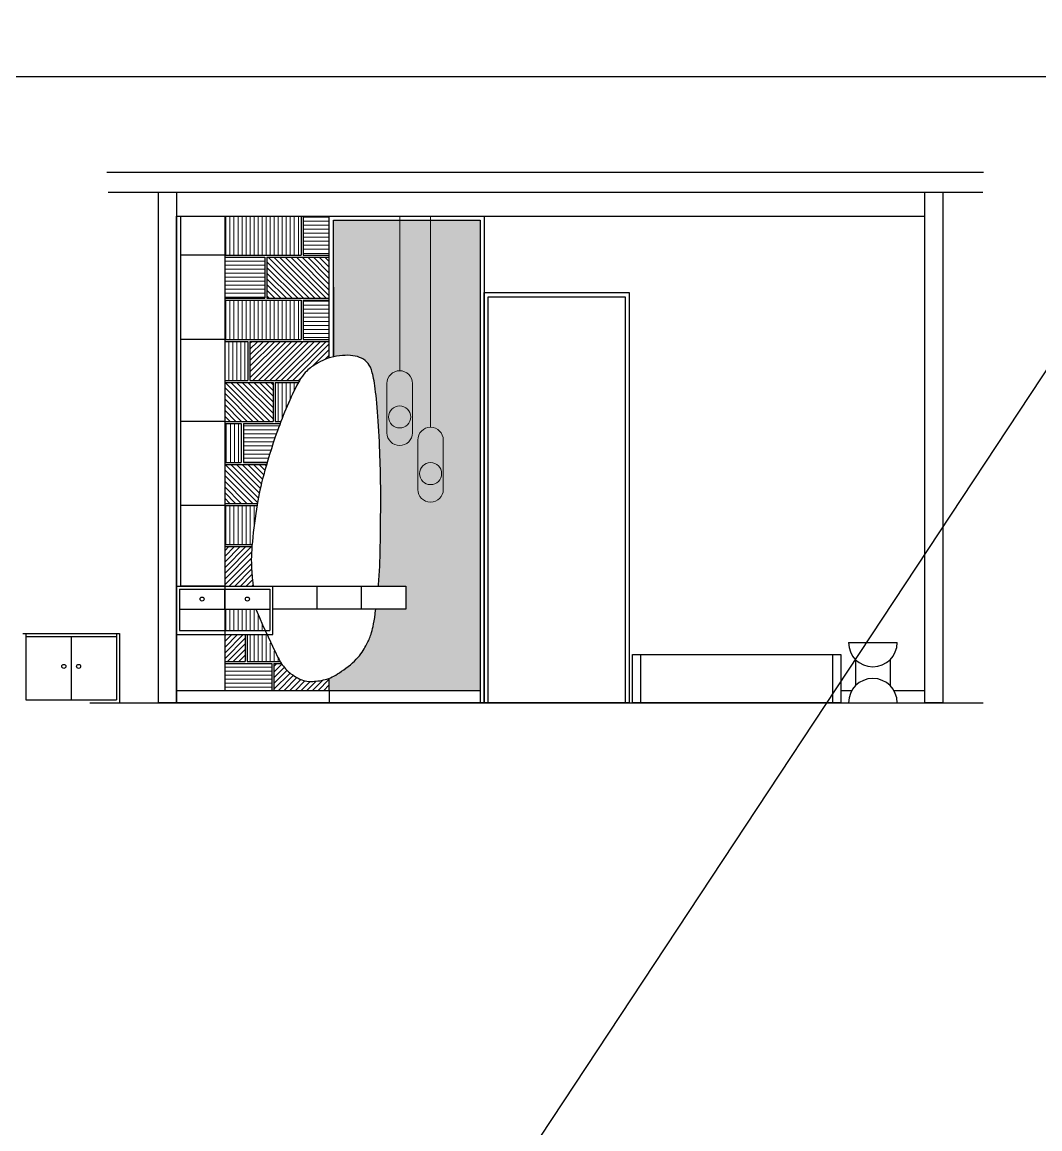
# Model space of a CAD drawing. Header units: millimetres. Extents: x 56222 to 3066687, y -650199 to -121287.
# Drawn here: x 128675.4 to 128928.3, y -183728.6 to -183453.4 of the extents above; entities that cross this region are included whole.
import ezdxf

# ---------------------------------------------------------------- set-up
doc = ezdxf.new("R2010")
doc.units = ezdxf.units.MM
doc.header["$MEASUREMENT"] = 0
doc.layers.add('AR HATCH-7', color=7, linetype='Continuous')
for name, color, linetype, lineweight in [('ELEVATION', 250, 'Continuous', 9), ('FURNITURE', 32, 'Continuous', 9), ('glass', 132, 'Continuous', 20), ('SECTION ( SLAB PLine )', 104, 'Continuous', 30), ('TILE', 14, 'Continuous', 9), ('XX~SLAB ( BEAM )~ ( DIM )', 7, 'Continuous', 9)]:
    doc.layers.add(name, color=color, linetype=linetype, lineweight=lineweight)
pattern_1 = [(90, (-4893.9686, -550.8304), (-1, 0), [])]
pattern_2 = [(135, (-4893.9686, -550.8304), (-0.707106781, -0.707106781), [])]
pattern_3 = [(180, (-4893.9686, -550.8304), (-1e-16, -1), [])]
pattern_4 = [(225, (-4893.9686, -550.8304), (0.707106781, -0.707106781), [])]
pattern_5 = [(45, (-4893.9686, -550.8304), (-0.707106781, 0.707106781), [])]

msp = doc.modelspace()

# ---------------------------------------------------------------- hatches: boundary and pattern name
at = {"layer": 'AR HATCH-7', "lineweight": 0, "transparency": 33554687}
h = msp.add_hatch(dxfattribs=at)
h.set_pattern_fill('ANSI31', color=9, scale=8, angle=45)
h.set_pattern_definition(pattern_1)
h.paths.add_polyline_path([(128744.765, -183501.695), (128725.731, -183501.695), (128725.731, -183511.4), (128744.765, -183511.4)])
h = msp.add_hatch(dxfattribs=at)
h.set_pattern_fill('ANSI31', color=9, scale=8, angle=135)
h.set_pattern_definition([(180, (-4893.9686, -529.9212), (-1e-16, -1), [])])
h.paths.add_polyline_path([(128751.731, -183501.695), (128745.265, -183501.695), (128745.265, -183511.4), (128751.731, -183511.4)])
at = {"layer": 'AR HATCH-7', "lineweight": 25, "transparency": 33554572}
h = msp.add_hatch(color=9, dxfattribs=at)
h.dxf.hatch_style = 1
edge = h.paths.add_edge_path()
edge.add_line((128789.231, -183502.695), (128752.731, -183502.695))
edge.add_line((128752.731, -183502.695), (128752.731, -183536.659))
edge.add_spline(control_points=[(128752.731, -183536.661), (128753.236, -183536.548), (128754.715, -183536.3), (128757.127, -183536.216), (128759.281, -183536.666), (128761.136, -183537.818), (128762.238, -183539.521), (128763.052, -183543.231), (128763.828, -183550.901), (128764.393, -183562.023), (128764.543, -183569.152), (128764.443, -183583.472), (128764.275, -183589.432), (128763.958, -183593.195), (128763.913, -183593.695)], knot_values=[19.8479774, 19.8479774, 19.8479774, 19.8479774, 20.3805395, 21.3805395, 22.3805395, 23.3805395, 24.3805395, 25.3805395, 26.3805395, 27.3805395, 28.3805395, 29.3805395, 30.3805395, 30.5325621, 30.5325621, 30.5325621, 30.5325621], degree=3, periodic=0)
edge.add_line((128763.913, -183593.695), (128770.731, -183593.695))
edge.add_line((128770.731, -183593.695), (128770.731, -183599.445))
edge.add_line((128770.731, -183599.445), (128763.259, -183599.445))
edge.add_spline(control_points=[(128763.259, -183599.445), (128763.096, -183600.833), (128762.68, -183603.704), (128762.03, -183606.198), (128760.956, -183608.304), (128758.923, -183611.856), (128754.452, -183615.195), (128752.531, -183616.258), (128751.731, -183616.574)], knot_values=[14.296502, 14.296502, 14.296502, 14.296502, 14.4200832, 15.4200832, 16.4200832, 17.4200832, 18.4200832, 19.1235812, 19.1235812, 19.1235812, 19.1235812], degree=3, periodic=0)
edge.add_line((128751.731, -183616.583), (128751.731, -183619.695))
edge.add_line((128751.731, -183619.695), (128789.231, -183619.695))
edge.add_line((128789.231, -183619.695), (128789.231, -183502.695))
at = {"layer": 'AR HATCH-7', "lineweight": 0, "transparency": 33554687}
h = msp.add_hatch(dxfattribs=at)
h.set_pattern_fill('ANSI31', color=9, scale=8, angle=135)
h.set_pattern_definition(pattern_3)
h.paths.add_polyline_path([(128735.687, -183511.9), (128725.731, -183511.9), (128725.731, -183522.105), (128735.687, -183522.105)])
h = msp.add_hatch(dxfattribs=at)
h.set_pattern_fill('ANSI31', color=9, scale=8, angle=90)
h.set_pattern_definition(pattern_2)
h.paths.add_polyline_path([(128751.731, -183511.9), (128736.187, -183511.9), (128736.187, -183522.105), (128751.731, -183522.105), (128751.731, -183520.311)])
h = msp.add_hatch(dxfattribs=at)
h.set_pattern_fill('ANSI31', color=9, scale=8, angle=45)
h.set_pattern_definition([(90, (-4893.9686, -571.7396), (-1, 0), [])])
h.paths.add_polyline_path([(128744.765, -183522.605), (128725.731, -183522.605), (128725.731, -183532.309), (128744.765, -183532.309)])
h = msp.add_hatch(dxfattribs=at)
h.set_pattern_fill('ANSI31', color=9, scale=8, angle=135)
h.set_pattern_definition(pattern_3)
h.paths.add_polyline_path([(128751.731, -183522.605), (128745.265, -183522.605), (128745.265, -183532.309), (128751.731, -183532.309)])
h = msp.add_hatch(dxfattribs=at)
h.set_pattern_fill('ANSI31', color=9, scale=8, angle=45)
h.set_pattern_definition([(90, (-4907.2535, -581.9441), (-1, 0), [])])
h.paths.add_polyline_path([(128731.48, -183532.809), (128725.731, -183532.809), (128725.731, -183542.514), (128731.48, -183542.514)])
h = msp.add_hatch(dxfattribs=at)
h.set_pattern_fill('ANSI31', color=9, scale=8, angle=180)
h.set_pattern_definition(pattern_4)
edge = h.paths.add_edge_path()
edge.add_line((128751.731, -183532.809), (128731.98, -183532.809))
edge.add_line((128731.98, -183532.809), (128731.98, -183542.514))
edge.add_line((128731.98, -183542.514), (128744.323, -183542.514))
edge.add_spline(control_points=[(128744.323, -183542.514), (128745.218, -183541.05), (128746.994, -183539.267), (128748.858, -183538.169), (128750.62, -183537.288), (128751.63, -183536.958), (128751.731, -183536.927)], knot_values=[30.8896, 30.8896, 30.8896, 30.8896, 31.7500194, 32.7500194, 33.7500194, 33.8604194, 33.8604194, 33.8604194, 33.8604194], degree=3, periodic=0)
edge.add_line((128751.731, -183536.926), (128751.731, -183532.809))
h = msp.add_hatch(dxfattribs=at)
h.set_pattern_fill('ANSI31', color=9, scale=8, angle=90)
h.set_pattern_definition([(135, (-4907.9451, -581.4441), (-0.707106781, -0.707106781), [])])
h.paths.add_polyline_path([(128737.755, -183543.014), (128725.731, -183543.014), (128725.731, -183552.718), (128737.755, -183552.718), (128737.755, -183550.925)])
h = msp.add_hatch(dxfattribs=at)
h.set_pattern_fill('ANSI31', color=9, scale=8, angle=135)
h.set_pattern_definition(pattern_3)
edge = h.paths.add_edge_path()
edge.add_spline(control_points=[(128736.284, -183562.923), (128736.981, -183560.559), (128739.103, -183553.864), (128742.032, -183546.752), (128744.029, -183543.014)], knot_values=[0, 0, 0, 0, 0.6817569, 1.6817569, 1.6817569, 1.6817569, 1.6817569], degree=3, periodic=0)
edge.add_line((128739.509, -183553.218), (128730.359, -183553.218))
edge.add_line((128730.359, -183553.218), (128730.359, -183562.923))
edge.add_line((128730.359, -183562.923), (128736.284, -183562.923))
h = msp.add_hatch(dxfattribs=at)
h.set_pattern_fill('ANSI31', color=9, scale=8, angle=45)
h.set_pattern_definition(pattern_1)
edge = h.paths.add_edge_path()
edge.add_spline(control_points=[(128739.697, -183552.718), (128740.963, -183549.388), (128742.412, -183546.04), (128744.029, -183543.014)], knot_values=[0, 0, 0, 0, 0.8094932, 0.8094932, 0.8094932, 0.8094932], degree=3, periodic=0)
edge.add_line((128744.029, -183543.014), (128738.255, -183543.014))
edge.add_line((128738.255, -183543.014), (128738.255, -183552.718))
edge.add_line((128738.255, -183552.718), (128739.697, -183552.718))
h = msp.add_hatch(dxfattribs=at)
h.set_pattern_fill('ANSI31', color=9, scale=8, angle=45)
h.set_pattern_definition([(90, (-4908.8743, -602.3533), (-1, 0), [])])
h.paths.add_polyline_path([(128729.859, -183553.218), (128725.731, -183553.218), (128725.731, -183562.923), (128729.859, -183562.923)])
h = msp.add_hatch(dxfattribs=at)
h.set_pattern_fill('ANSI31', color=9, scale=8, angle=90)
h.set_pattern_definition(pattern_2)
edge = h.paths.add_edge_path()
edge.add_spline(control_points=[(128733.833, -183573.127), (128734.254, -183570.574), (128734.774, -183568.238), (128735.87, -183564.337), (128736.137, -183563.423)], knot_values=[1.7303536, 1.7303536, 1.7303536, 1.7303536, 2.6886133, 2.9582596, 2.9582596, 2.9582596, 2.9582596], degree=3, periodic=0)
edge.add_line((128736.137, -183563.423), (128725.731, -183563.423))
edge.add_line((128725.731, -183563.423), (128725.731, -183573.127))
edge.add_line((128725.731, -183573.127), (128733.833, -183573.127))
h = msp.add_hatch(dxfattribs=at)
h.set_pattern_fill('ANSI31', color=9, scale=8, angle=45)
h.set_pattern_definition(pattern_1)
edge = h.paths.add_edge_path()
edge.add_spline(control_points=[(128732.533, -183583.332), (128732.553, -183583.096), (128732.815, -183580.184), (128733.318, -183576.342), (128733.752, -183573.627)], knot_values=[3.0196245, 3.0196245, 3.0196245, 3.0196245, 3.1083683, 4.0887438, 4.0887438, 4.0887438, 4.0887438], degree=3, periodic=0)
edge.add_line((128733.752, -183573.627), (128725.731, -183573.627))
edge.add_line((128725.731, -183573.627), (128725.731, -183583.332))
edge.add_line((128725.731, -183583.332), (128732.533, -183583.332))
h = msp.add_hatch(dxfattribs=at)
h.set_pattern_fill('ANSI31', color=9, scale=8, angle=180)
h.set_pattern_definition(pattern_4)
edge = h.paths.add_edge_path()
edge.add_spline(control_points=[(128732.835, -183593.695), (128732.631, -183592.261), (128732.289, -183588.897), (128732.323, -183586.012), (128732.493, -183583.832)], knot_values=[4.1524787, 4.1524787, 4.1524787, 4.1524787, 4.7350495, 5.5825708, 5.5825708, 5.5825708, 5.5825708], degree=3, periodic=0)
edge.add_line((128732.493, -183583.832), (128725.731, -183583.832))
edge.add_line((128725.731, -183583.832), (128725.731, -183593.695))
edge.add_line((128725.731, -183593.695), (128732.835, -183593.695))
h = msp.add_hatch(dxfattribs=at)
h.set_pattern_fill('ANSI31', color=9, scale=8, angle=45)
h.set_pattern_definition(pattern_1)
edge = h.paths.add_edge_path()
edge.add_spline(control_points=[(128735.794, -183604.695), (128735.133, -183603.232), (128734.361, -183601.501), (128733.455, -183599.445)], knot_values=[8.1647702, 8.1647702, 8.1647702, 8.1647702, 8.3147219, 8.3147219, 8.3147219, 8.3147219], degree=3, periodic=0)
edge.add_line((128733.455, -183599.445), (128725.731, -183599.445))
edge.add_line((128725.731, -183599.445), (128725.731, -183604.695))
edge.add_line((128725.731, -183604.695), (128735.794, -183604.695))
h = msp.add_hatch(dxfattribs=at)
h.set_pattern_fill('ANSI31', color=9, scale=8)
h.set_pattern_definition(pattern_5)
h.paths.add_polyline_path([(128730.834, -183605.695), (128725.731, -183605.695), (128725.731, -183612.445), (128730.834, -183612.445)])
h = msp.add_hatch(dxfattribs=at)
h.set_pattern_fill('ANSI31', color=9, scale=8, angle=45)
h.set_pattern_definition(pattern_1)
edge = h.paths.add_edge_path()
edge.add_spline(control_points=[(128739.525, -183612.445), (128738.879, -183611.426), (128737.898, -183609.67), (128735.936, -183605.695)], knot_values=[8.1647702, 8.1647702, 8.1647702, 8.1647702, 8.8033811, 8.8033811, 8.8033811, 8.8033811], degree=3, periodic=0)
edge.add_line((128735.936, -183605.695), (128731.334, -183605.695))
edge.add_line((128731.334, -183605.695), (128731.334, -183612.445))
edge.add_line((128731.334, -183612.445), (128739.525, -183612.445))
h = msp.add_hatch(dxfattribs=at)
h.set_pattern_fill('ANSI31', color=9, scale=8, angle=135)
h.set_pattern_definition(pattern_3)
h.paths.add_polyline_path([(128737.425, -183612.945), (128725.731, -183612.945), (128725.731, -183619.695), (128737.425, -183619.695)])
h = msp.add_hatch(dxfattribs=at)
h.set_pattern_fill('ANSI31', color=9, scale=8)
h.set_pattern_definition(pattern_5)
edge = h.paths.add_edge_path()
edge.add_spline(control_points=[(128751.731, -183616.574), (128751.394, -183616.707), (128749.914, -183617.195), (128746.845, -183617.464), (128745.392, -183617.264), (128743.487, -183616.412), (128741.733, -183615.16), (128740.796, -183614.294), (128739.921, -183613.043), (128739.854, -183612.945)], knot_values=[8.9216609, 8.9216609, 8.9216609, 8.9216609, 9.2181629, 10.2181629, 11.2181629, 12.2181629, 13.2181629, 14.2181629, 14.296502, 14.296502, 14.296502, 14.296502], degree=3, periodic=0)
edge.add_line((128739.854, -183612.945), (128737.925, -183612.945))
edge.add_line((128737.925, -183612.945), (128737.925, -183619.695))
edge.add_line((128737.925, -183619.695), (128751.731, -183619.695))
edge.add_line((128751.731, -183619.695), (128751.731, -183616.574))

# ---------------------------------------------------------------- linework, layer by layer
at = {"layer": 'ELEVATION', "color": 0, "lineweight": 25}
for points in [[(128790.231, -183520.695), (128826.231, -183520.695), (128826.231, -183622.695), (128790.231, -183622.695)], [(128791.231, -183521.695), (128825.231, -183521.695), (128825.231, -183622.695), (128791.231, -183622.695)]]:
    msp.add_lwpolyline(points, close=True, dxfattribs=at)
at = {"layer": 'FURNITURE', "lineweight": 0}
for p, q in [((128769.221, -183501.695), (128769.221, -183540.097)), ((128776.894, -183501.695), (128776.894, -183554.184))]:
    msp.add_line(p, q, dxfattribs=at)
at = {"layer": 'FURNITURE', "lineweight": 30}
for p, q in [((128713.731, -183593.695), (128737.731, -183593.695)), ((128713.731, -183593.695), (128713.731, -183594.695)), ((128713.731, -183593.695), (128713.731, -183605.695)), ((128713.731, -183599.695), (128713.731, -183594.695)), ((128714.481, -183594.445), (128714.481, -183604.695)), ((128714.481, -183594.445), (128736.981, -183594.445)), ((128725.731, -183599.445), (128725.731, -183594.445)), ((128736.981, -183594.445), (128736.981, -183604.695)), ((128737.731, -183593.695), (128770.731, -183593.695)), ((128737.731, -183605.695), (128737.731, -183593.695)), ((128748.731, -183599.445), (128748.731, -183593.695)), ((128759.731, -183599.445), (128759.731, -183593.695)), ((128770.731, -183593.695), (128770.731, -183599.445)), ((128714.481, -183599.445), (128736.981, -183599.445)), ((128770.731, -183599.445), (128737.731, -183599.445)), ((128675.574, -183605.445), (128699.574, -183605.445)), ((128676.324, -183605.445), (128676.324, -183621.945)), ((128676.324, -183606.195), (128698.824, -183606.195)), ((128687.574, -183606.195), (128687.574, -183621.945)), ((128698.824, -183605.445), (128698.824, -183621.945)), ((128699.574, -183605.445), (128699.574, -183622.695)), ((128713.731, -183605.695), (128737.731, -183605.695)), ((128714.481, -183604.695), (128736.981, -183604.695)), ((128880.78, -183607.695), (128892.875, -183607.695)), ((128882.516, -183611.936), (128882.516, -183618.455)), ((128891.139, -183611.936), (128891.139, -183618.455)), ((128676.324, -183621.945), (128698.824, -183621.945))]:
    msp.add_line(p, q, dxfattribs=at)
at = {"layer": 'FURNITURE', "color": 242, "lineweight": 30, "true_color": 0xcd2027}
msp.add_line((128692.19, -183622.695), (128914.268, -183622.695), dxfattribs=at)
msp.add_lwpolyline([(128440.843, -183466.938), (129430.644, -183466.938), (129430.644, -183993.967), (128440.843, -183993.967)], close=True, dxfattribs=at)
at = {"layer": 'FURNITURE', "lineweight": 0}
for points in [[(128766.056, -183555.547), (128766.056, -183543.262)], [(128772.385, -183543.262), (128772.385, -183555.547)], [(128773.729, -183569.634), (128773.729, -183557.348)], [(128780.058, -183557.348), (128780.058, -183569.634)]]:
    msp.add_lwpolyline(points, dxfattribs=at)
at = {"layer": 'FURNITURE', "lineweight": 30}
for points in [[(128827.083, -183610.695), (128878.907, -183610.695), (128878.907, -183622.695), (128827.083, -183622.695)], [(128827.083, -183610.695), (128829.083, -183610.695), (128829.083, -183622.695), (128827.083, -183622.695)], [(128876.907, -183610.695), (128878.907, -183610.695), (128878.907, -183622.695), (128876.907, -183622.695)]]:
    msp.add_lwpolyline(points, close=True, dxfattribs=at)
at = {"layer": 'FURNITURE', "lineweight": 0}
for centre in [(128769.221, -183551.598), (128776.894, -183565.685)]:
    msp.add_circle(centre, 2.748, dxfattribs=at)
at = {"layer": 'FURNITURE', "lineweight": 30}
for centre in [(128720.106, -183596.886), (128731.356, -183596.886), (128685.736, -183613.636), (128689.411, -183613.636)]:
    msp.add_circle(centre, 0.5, dxfattribs=at)
at = {"layer": 'FURNITURE', "lineweight": 0}
for centre, start, end in [((128769.221, -183543.262), 0, 180), ((128776.894, -183557.348), 0, 180), ((128769.221, -183555.547), 180, 0), ((128776.894, -183569.634), 180, 0)]:
    msp.add_arc(centre, 3.165, start, end, dxfattribs=at)
at = {"layer": 'FURNITURE', "lineweight": 30}
for centre, start, end in [((128886.827, -183607.695), 180, 0), ((128886.827, -183622.695), 0, 180)]:
    msp.add_arc(centre, 6.047, start, end, dxfattribs=at)
at = {"layer": 'glass', "lineweight": 25}
for points, knots in [([(128763.913, -183593.695), (128763.958, -183593.195), (128764.275, -183589.432), (128764.443, -183583.472), (128764.543, -183569.152), (128764.393, -183562.023), (128763.828, -183550.901), (128763.052, -183543.231), (128762.238, -183539.521), (128761.136, -183537.818), (128759.281, -183536.666), (128757.127, -183536.216), (128754.27, -183536.316), (128751.363, -183536.917), (128748.858, -183538.169), (128746.903, -183539.32), (128744.949, -183541.323), (128743.882, -183543.278)], [19.8479774, 19.8479774, 19.8479774, 19.8479774, 20, 21, 22, 23, 24, 25, 26, 27, 28, 29, 30, 31, 32, 33, 34, 34, 34, 34]), ([(128744.029, -183543.014), (128742.032, -183546.752), (128738.549, -183555.21), (128735.035, -183567.013), (128733.811, -183572.59), (128732.387, -183583.421), (128732.263, -183588.124), (128732.539, -183591.289), (128732.804, -183593.695)], [0, 0, 0, 0, 1, 2, 3, 4, 5, 5.3736774, 5.3736774, 5.3736774, 5.3736774]), ([(128733.455, -183599.445), (128738.502, -183610.893), (128740.455, -183613.978), (128741.733, -183615.16), (128743.487, -183616.412), (128745.392, -183617.264), (128746.845, -183617.464), (128750.854, -183617.113), (128753.961, -183615.561), (128758.923, -183611.856), (128760.956, -183608.304), (128762.03, -183606.198), (128762.68, -183603.704), (128763.096, -183600.833), (128763.259, -183599.445)], [8.1647702, 8.1647702, 8.1647702, 8.1647702, 9, 10, 11, 12, 13, 14, 15, 16, 17, 18, 19, 19.1235812, 19.1235812, 19.1235812, 19.1235812])]:
    msp.add_open_spline(points, degree=3, knots=knots, dxfattribs=at)
at = {"layer": 'SECTION ( SLAB PLine )', "color": 1}
for p, q in [((128696.447, -183490.695), (128914.356, -183490.695)), ((128696.72, -183495.695), (128914.156, -183495.695))]:
    msp.add_line(p, q, dxfattribs=at)
at = {"layer": 'SECTION ( SLAB PLine )', "color": 6}
msp.add_line((128713.731, -183501.695), (128899.731, -183501.695), dxfattribs=at)
at = {"layer": 'TILE', "color": 242, "lineweight": 30, "true_color": 0xcd2027}
msp.add_line((128333.367, -184444.332), (129733.325, -182322.254), dxfattribs=at)
at = {"layer": 'TILE', "lineweight": 25}
for p, q in [((128714.731, -183501.695), (128714.731, -183593.695)), ((128714.731, -183501.695), (128725.731, -183501.695)), ((128725.731, -183501.695), (128725.731, -183619.695)), ((128744.765, -183501.695), (128744.765, -183511.4)), ((128745.265, -183501.695), (128745.265, -183511.4)), ((128725.731, -183511.4), (128714.731, -183511.4)), ((128725.731, -183511.4), (128744.765, -183511.4)), ((128725.731, -183511.9), (128735.687, -183511.9)), ((128735.687, -183511.9), (128735.687, -183522.105)), ((128736.187, -183511.9), (128736.187, -183522.105)), ((128736.187, -183511.9), (128751.731, -183511.9)), ((128745.265, -183511.4), (128751.731, -183511.4)), ((128725.731, -183522.105), (128735.687, -183522.105)), ((128725.731, -183522.605), (128744.765, -183522.605)), ((128736.187, -183522.105), (128751.731, -183522.105)), ((128744.765, -183522.605), (128744.765, -183532.309)), ((128745.265, -183522.605), (128745.265, -183532.309)), ((128745.265, -183522.605), (128751.731, -183522.605)), ((128725.731, -183532.309), (128714.731, -183532.309)), ((128725.731, -183532.309), (128744.765, -183532.309)), ((128725.731, -183532.809), (128731.48, -183532.809)), ((128731.48, -183532.809), (128731.48, -183542.514)), ((128731.98, -183532.809), (128731.98, -183542.514)), ((128731.98, -183532.809), (128751.731, -183532.809)), ((128745.265, -183532.309), (128751.731, -183532.309)), ((128725.731, -183542.514), (128731.48, -183542.514)), ((128725.731, -183543.014), (128737.755, -183543.014)), ((128731.98, -183542.514), (128744.323, -183542.514)), ((128737.755, -183543.014), (128737.755, -183552.718)), ((128738.255, -183543.014), (128738.255, -183552.718)), ((128738.255, -183543.014), (128744.029, -183543.014)), ((128725.731, -183552.718), (128714.731, -183552.718)), ((128725.731, -183552.718), (128737.755, -183552.718)), ((128725.731, -183553.218), (128729.859, -183553.218)), ((128729.859, -183553.218), (128729.859, -183562.923)), ((128730.359, -183553.218), (128730.359, -183562.923)), ((128730.359, -183553.218), (128739.508, -183553.218)), ((128738.255, -183552.718), (128739.697, -183552.718)), ((128725.731, -183562.923), (128729.859, -183562.923)), ((128725.731, -183563.423), (128736.137, -183563.423)), ((128730.359, -183562.923), (128736.284, -183562.923)), ((128725.731, -183573.127), (128733.833, -183573.127)), ((128725.731, -183573.627), (128714.731, -183573.627)), ((128725.731, -183573.627), (128733.833, -183573.627)), ((128725.731, -183583.332), (128732.533, -183583.332)), ((128725.731, -183583.832), (128732.533, -183583.832)), ((128725.731, -183593.695), (128714.731, -183593.695)), ((128730.834, -183605.695), (128730.834, -183612.445)), ((128731.334, -183605.695), (128731.334, -183612.445)), ((128725.731, -183612.445), (128730.834, -183612.445)), ((128725.731, -183612.945), (128737.425, -183612.945)), ((128731.334, -183612.445), (128739.525, -183612.445)), ((128737.425, -183612.945), (128737.425, -183619.695)), ((128737.925, -183612.945), (128737.925, -183619.695)), ((128737.925, -183612.945), (128739.854, -183612.945)), ((128751.731, -183619.695), (128751.731, -183616.574)), ((128789.231, -183619.695), (128713.731, -183619.695)), ((128881.577, -183619.695), (128878.907, -183619.695)), ((128899.731, -183619.695), (128892.078, -183619.695))]:
    msp.add_line(p, q, dxfattribs=at)
for points in [[(128751.731, -183619.695), (128751.731, -183622.695), (128713.731, -183622.695), (128713.731, -183501.695), (128751.731, -183501.695)], [(128751.731, -183536.927), (128751.731, -183501.695), (128790.231, -183501.695), (128790.231, -183622.695), (128751.731, -183622.695)], [(128752.731, -183536.661), (128752.731, -183502.695), (128789.231, -183502.695), (128789.231, -183622.695), (128751.731, -183622.695)], [(128713.731, -183520.311), (128713.731, -183519.311)], [(128751.731, -183536.927), (128751.731, -183520.311)], [(128752.731, -183519.311), (128752.731, -183520.311)], [(128752.731, -183520.311), (128752.731, -183536.661)]]:
    msp.add_lwpolyline(points, dxfattribs=at)
at = {"layer": 'XX~SLAB ( BEAM )~ ( DIM )', "lineweight": 30}
for points in [[(128709.231, -183495.695), (128713.731, -183495.695), (128713.731, -183622.695), (128709.231, -183622.695)], [(128899.731, -183495.695), (128904.231, -183495.695), (128904.231, -183622.695), (128899.731, -183622.695)]]:
    msp.add_lwpolyline(points, close=True, dxfattribs=at)

doc.saveas('drawing.dxf')
